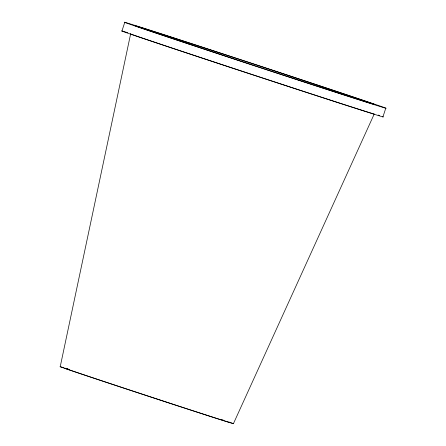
<?xml version="1.0" encoding="UTF-8"?>
<svg xmlns="http://www.w3.org/2000/svg" width="446" height="446" viewBox="0 0 446 446"><rect width="100%" height="100%" fill="white"/><g stroke="black" fill="none" stroke-linecap="round" stroke-linejoin="round"><path stroke-width="0.67" d="M60.221 366.69L130.639 33.846M121.942 30.98L124.796 22.3M382.924 116.897L385.779 108.216A137.736 0.719 18.2 0 0 198.358 45.86A137.736 0.719 18.2 0 0 181.728 41.701A137.736 0.719 18.2 0 0 385.779 108.216M233.403 423.7L374.227 114.037M229.054 422.267A86.808 0.457 18.2 0 1 131.581 390.657A86.808 0.457 18.2 0 1 67.982 369.137M221.06 419.396A86.808 0.457 18.2 0 1 223.424 420.204M382.289 116.54A137.736 0.719 18.2 0 1 240.121 70.646A137.736 0.719 18.2 0 1 127.891 32.764M378.163 115.068A137.736 0.719 18.2 0 1 379.708 115.609M373.954 113.964A128.554 0.675 18.2 0 1 247.195 72.927A128.554 0.675 18.2 0 1 130.321 33.801M232.104 423.142A91.397 0.479 18.2 0 1 142.045 394.13A91.397 0.479 18.2 0 1 63.817 367.76M65.294 368.218A91.397 0.479 18.2 0 1 69.247 369.466M228.921 422.022A91.397 0.479 18.2 0 1 231.697 422.998M188.546 43.886A124.969 0.652 18.2 0 0 373.681 104.236A124.969 0.652 18.2 0 0 203.638 47.655A124.969 0.652 18.2 0 0 188.546 43.886"/></g></svg>
